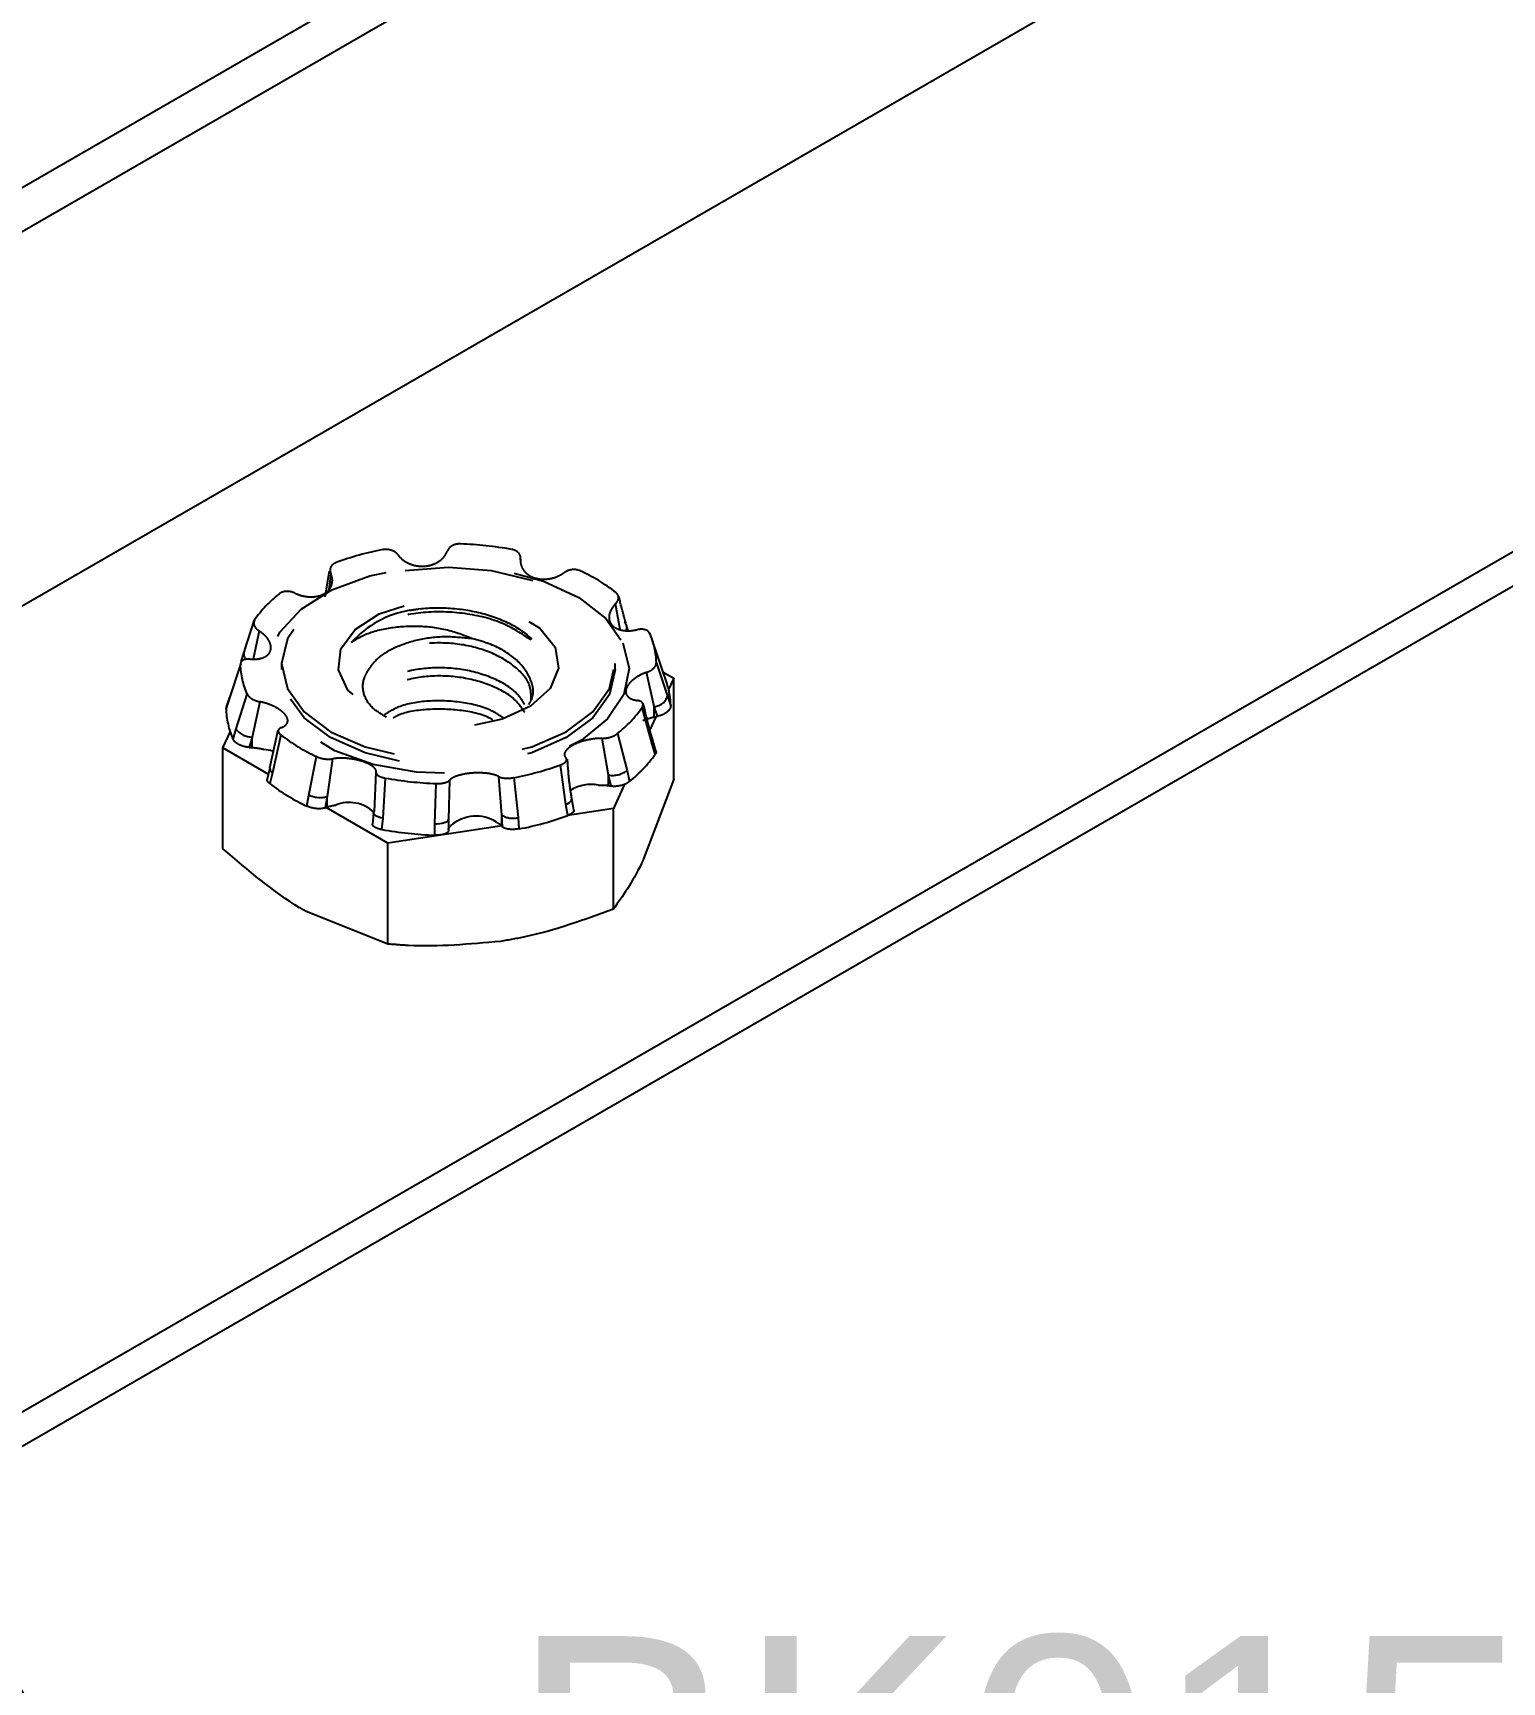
# Model space of a CAD drawing. Extents: x 0 to 11.5, y -11.3 to 0.
# Drawn here: x 7.102 to 8.238, y -4.888 to -3.613 of the extents above; entities that cross this region are included whole.
import ezdxf
from ezdxf import colors
from ezdxf.entities.mleader import LeaderData, LeaderLine
from ezdxf.math import Vec2, Vec3

# ---------------------------------------------------------------- set-up
doc = ezdxf.new("R2010")
doc.units = 0
doc.header["$LTSCALE"] = 0.5
doc.header["$MEASUREMENT"] = 0
doc.linetypes.add('HIDDEN2', pattern=[0.1875, 0.125, -0.0625])
for name, color, linetype in [('Dimension', 10, 'CONTINUOUS'), ('FAB DWG', 221, 'CONTINUOUS'), ('Hardware', 242, 'CONTINUOUS'), ('Housing', 150, 'CONTINUOUS')]:
    doc.layers.add(name, color=color, linetype=linetype)
doc.styles.add('LSAD_Standard', font='arial.ttf')
doc.styles.get("Standard").update_dxf_attribs({"font": 'arial.ttf'})

msp = doc.modelspace()

# ---------------------------------------------------------------- linework, layer by layer
at = {"layer": 'Dimension', "transparency": 16777216}
msp.add_open_spline([(7.1225, 0), (8.4328, -0.5402), (8.3161, -2.0653), (7.9792, -3.1766), (8.8841, -4.1291)], degree=3, knots=[0, 0, 0, 0, 1, 1.936571, 1.936571, 1.936571, 1.936571], dxfattribs=at)
at = {"layer": 'Hardware', "linetype": 'HIDDEN2', "transparency": 16777216}
for p, q in [((7.479, -4.0215), (7.4789, -4.0196)), ((7.331, -4.0292), (7.3275, -4.049)), ((7.3322, -4.0308), (7.3307, -4.0434)), ((7.556, -4.0742), (7.5523, -4.0543)), ((7.2656, -4.0908), (7.2733, -4.0668)), ((7.2768, -4.0753), (7.2722, -4.0971)), ((7.5622, -4.075), (7.5609, -4.071)), ((7.265, -4.0918), (7.2627, -4.0989)), ((7.2656, -4.0908), (7.265, -4.0918)), ((7.5919, -4.1155), (7.581, -4.083)), ((7.2623, -4.1012), (7.2537, -4.1278)), ((7.2942, -4.1006), (7.2942, -4.1052)), ((7.552, -4.1052), (7.552, -4.1006)), ((7.5839, -4.1001), (7.5925, -4.1258)), ((7.5823, -4.1337), (7.5764, -4.1073)), ((7.5891, -4.1072), (7.5974, -4.1119)), ((7.5974, -4.1119), (7.5933, -4.1206)), ((7.5974, -4.1899), (7.5974, -4.1119)), ((7.2537, -4.1278), (7.2512, -4.1352)), ((7.2538, -4.1267), (7.2514, -4.1341)), ((7.2537, -4.1278), (7.2538, -4.1267)), ((7.259, -4.1511), (7.2675, -4.1241)), ((7.2773, -4.1301), (7.2714, -4.1574)), ((7.5925, -4.1258), (7.595, -4.1333)), ((7.2512, -4.1352), (7.2515, -4.1342)), ((7.5806, -4.1628), (7.5729, -4.1344)), ((7.5836, -4.1416), (7.5789, -4.1518)), ((7.5823, -4.1418), (7.5823, -4.1337)), ((7.5848, -4.1413), (7.5823, -4.1337)), ((7.5823, -4.1418), (7.5848, -4.1413)), ((7.2488, -4.1658), (7.2545, -4.1536)), ((7.2567, -4.159), (7.259, -4.1511)), ((7.2913, -4.1519), (7.2849, -4.1813)), ((7.2935, -4.1556), (7.2871, -4.1851)), ((7.5538, -4.1547), (7.5612, -4.1835)), ((7.2839, -4.1861), (7.2488, -4.1658)), ((7.2488, -4.2438), (7.2488, -4.1658)), ((7.2714, -4.1574), (7.2691, -4.1653)), ((7.2691, -4.1653), (7.2714, -4.1654)), ((7.2714, -4.1654), (7.2714, -4.1574)), ((7.547, -4.1868), (7.5419, -4.1584)), ((7.5813, -4.16), (7.5806, -4.1577)), ((7.583, -4.1707), (7.5806, -4.1628)), ((7.5836, -4.168), (7.5812, -4.16)), ((7.2851, -4.1815), (7.283, -4.1898)), ((7.2851, -4.1815), (7.2851, -4.1814)), ((7.3151, -4.2022), (7.3211, -4.1724)), ((7.3335, -4.1742), (7.3294, -4.2034)), ((7.5139, -4.2094), (7.5099, -4.1788)), ((7.2871, -4.1851), (7.285, -4.1933)), ((7.3659, -4.2148), (7.3673, -4.1848)), ((7.3743, -4.1891), (7.3724, -4.2201)), ((7.4125, -4.2244), (7.4137, -4.1933)), ((7.4239, -4.1908), (7.4231, -4.221)), ((7.4644, -4.2178), (7.462, -4.1879)), ((7.4737, -4.1887), (7.4771, -4.2195)), ((7.547, -4.1949), (7.547, -4.1868)), ((7.5489, -4.1953), (7.547, -4.1868)), ((7.5593, -4.1939), (7.5507, -4.2125)), ((7.5612, -4.1835), (7.5631, -4.1918)), ((7.5974, -4.1899), (7.574, -4.2516)), ((7.3137, -4.2108), (7.3151, -4.2022)), ((7.3294, -4.2034), (7.3279, -4.2121)), ((7.3294, -4.2114), (7.3294, -4.2034)), ((7.52, -4.2138), (7.5186, -4.2051)), ((7.547, -4.1949), (7.5489, -4.1953)), ((7.3279, -4.2121), (7.3294, -4.2114)), ((7.3764, -4.2395), (7.3285, -4.2118)), ((7.3653, -4.2159), (7.3644, -4.2248)), ((7.3724, -4.2201), (7.3715, -4.2289)), ((7.4644, -4.2259), (7.4644, -4.2178)), ((7.465, -4.2267), (7.4644, -4.2178)), ((7.4771, -4.2195), (7.4777, -4.2283)), ((7.5154, -4.218), (7.5139, -4.2094)), ((7.5507, -4.2125), (7.5153, -4.218)), ((7.5507, -4.2904), (7.5507, -4.2125)), ((7.4644, -4.2259), (7.3764, -4.2395)), ((7.4125, -4.2333), (7.4125, -4.2244)), ((7.4231, -4.221), (7.4231, -4.2299)), ((7.4644, -4.2259), (7.465, -4.2267)), ((7.3764, -4.3174), (7.3764, -4.2395)), ((7.3764, -4.3174), (7.3126, -4.292))]:
    msp.add_line(p, q, dxfattribs=at)
at = {"layer": 'Hardware', "linetype": 'HIDDEN2', "transparency": 16777216, "flags": 128}
for points in [[(7.558, -4.0844), (7.5628, -4.1044), (7.5588, -4.1245), (7.5462, -4.1433), (7.5259, -4.1598), (7.4992, -4.1729), (7.4677, -4.1817), (7.4333, -4.1856), (7.3984, -4.1846), (7.3649, -4.1785), (7.3352, -4.1679), (7.3109, -4.1533), (7.2937, -4.1357), (7.2847, -4.1162), (7.2843, -4.096), (7.2927, -4.0763), (7.3092, -4.0585), (7.3329, -4.0436), (7.3623, -4.0326), (7.3955, -4.0262), (7.4304, -4.0247), (7.4649, -4.0283), (7.4967, -4.0367), (7.5239, -4.0494), (7.5448, -4.0657), (7.558, -4.0844)], [(7.2986, -4.1199), (7.3115, -4.1378), (7.332, -4.1532), (7.3587, -4.165), (7.3897, -4.1725), (7.4231, -4.175), (7.4564, -4.1725), (7.4875, -4.165), (7.5142, -4.1532), (7.5347, -4.1378), (7.5476, -4.1199), (7.552, -4.1006), (7.5476, -4.0814), (7.5347, -4.0634), (7.5142, -4.048), (7.4875, -4.0362), (7.4564, -4.0288), (7.4231, -4.0262), (7.3897, -4.0288), (7.3587, -4.0362), (7.332, -4.048), (7.3115, -4.0634), (7.2986, -4.0814), (7.2942, -4.1006), (7.2986, -4.1199)], [(7.5056, -4.0879), (7.5083, -4.104), (7.5018, -4.1198), (7.4867, -4.1335), (7.4648, -4.1436), (7.4383, -4.1491), (7.4102, -4.1493), (7.3835, -4.1443), (7.3611, -4.1345), (7.3454, -4.121), (7.3381, -4.1054), (7.34, -4.0892), (7.351, -4.0742), (7.3697, -4.0621), (7.3943, -4.0542), (7.4219, -4.0513), (7.4497, -4.0538), (7.4746, -4.0613), (7.4939, -4.0731), (7.5056, -4.0879)], [(7.552, -4.1052), (7.5476, -4.1245), (7.5347, -4.1424), (7.5142, -4.1578), (7.4875, -4.1696), (7.4564, -4.1771), (7.4231, -4.1796), (7.3897, -4.1771), (7.3587, -4.1696), (7.332, -4.1578), (7.3115, -4.1424), (7.2986, -4.1245), (7.2942, -4.1052)], [(7.2803, -4.1668), (7.2855, -4.1675), (7.2878, -4.1682)], [(7.5139, -4.2094), (7.5155, -4.2087), (7.5168, -4.2079), (7.5178, -4.207), (7.5184, -4.2062), (7.5186, -4.2054), (7.5186, -4.2051)], [(7.3653, -4.2159), (7.3654, -4.2155), (7.3659, -4.2148)], [(7.3724, -4.2201), (7.3705, -4.2197), (7.3689, -4.2191), (7.3674, -4.2185), (7.3664, -4.2177), (7.3657, -4.217), (7.3653, -4.2162), (7.3653, -4.2159)], [(7.4125, -4.2244), (7.4145, -4.2244), (7.4165, -4.2242), (7.4183, -4.2239), (7.4199, -4.2235), (7.4213, -4.2229), (7.4223, -4.2223), (7.4229, -4.2217), (7.4231, -4.221)]]:
    msp.add_lwpolyline(points, dxfattribs=at)
at = {"layer": 'Hardware', "linetype": 'HIDDEN2', "transparency": 16777216}
for centre, radius, start, end in [((7.4147, -4.2365), 0.228, 100.6678, 110.1149), ((7.4237, -4.2765), 0.2686, 79.6613, 88.1276), ((7.4637, -4.1607), 0.1455, 52.3159, 65.0695), ((7.3507, -4.1205), 0.0942, 128.2214, 145.2753), ((7.4065, -4.1365), 0.0783, 99.596, 138.2132), ((7.5562, -4.0725), 0.00492, 17.6128, 54.0591), ((7.5559, -4.0724), 0.00525, 331.6424, 15.7405), ((7.5271, -4.1009), 0.0568, 0.8882, 24.8115), ((7.2704, -4.0932), 0.00552, 166.2589, 227.425), ((7.319, -4.1003), 0.0568, 180.8882, 204.8115), ((7.5357, -4.1344), 0.0593, 1.0583, 18.6507), ((7.5817, -4.1224), 0.0113, 273.2007, 342.6544), ((7.3119, -4.1339), 0.0607, 181.2152, 204.4846), ((7.4955, -4.0807), 0.0942, 308.2214, 325.2753), ((7.2713, -4.1421), 0.0153, 216.3982, 270.5278), ((7.3825, -4.0405), 0.1455, 232.3159, 245.0695), ((7.5781, -4.1608), 0.00325, 321.7812, 13.9358), ((7.289, -4.1817), 0.00386, 175.8857, 240.4212), ((7.4315, -3.9647), 0.228, 280.6678, 290.1149), ((7.5005, -4.113), 0.1006, 308.4561, 325.0406), ((7.3797, -4.07), 0.1555, 232.4917, 244.8937), ((7.4225, -3.9248), 0.2686, 259.6613, 268.1276), ((7.5336, -4.2246), 0.0306, 79.7573, 121.9794), ((7.5498, -4.167), 0.02, 262.0635, 304.6896), ((7.3239, -4.1835), 0.0206, 244.8872, 285.4043), ((7.3464, -4.2355), 0.0276, 46.5331, 112.1477), ((7.4444, -4.2479), 0.0294, 57.3301, 131.3602), ((7.4727, -4.204), 0.0161, 238.9551, 286.0489), ((7.4321, -3.989), 0.2437, 280.7981, 289.9846), ((7.4225, -3.9463), 0.2871, 259.778, 268.0108)]:
    msp.add_arc(centre, radius, start, end, dxfattribs=at)
for points, knots in [([(7.3842, -4.0165), (7.3835, -4.0157), (7.3822, -4.0143), (7.3792, -4.0129), (7.3758, -4.0121), (7.3736, -4.0124), (7.3725, -4.0125)], [0, 0, 0, 0, 0.249061, 0.498102, 0.747609, 1, 1, 1, 1]), ([(7.3842, -4.0165), (7.3844, -4.0168), (7.3859, -4.0188), (7.3897, -4.022), (7.3964, -4.0248), (7.4035, -4.0256), (7.4103, -4.0245), (7.4162, -4.0216), (7.4203, -4.0178), (7.4217, -4.0149), (7.4222, -4.0136)], [0, 0, 0, 0, 0.027195, 0.180223, 0.330286, 0.474278, 0.613207, 0.751108, 0.892336, 1, 1, 1, 1]), ([(7.4325, -4.0079), (7.4313, -4.008), (7.4291, -4.0081), (7.426, -4.0093), (7.4235, -4.0111), (7.4227, -4.0128), (7.4222, -4.0136)], [0, 0, 0, 0, 0.250091, 0.500183, 0.750201, 1, 1, 1, 1]), ([(7.4789, -4.0196), (7.4789, -4.0188), (7.4789, -4.0171), (7.4774, -4.0148), (7.475, -4.013), (7.4729, -4.0124), (7.4719, -4.0122)], [0, 0, 0, 0, 0.249061, 0.498102, 0.747609, 1, 1, 1, 1]), ([(7.3363, -4.0225), (7.3354, -4.0229), (7.3336, -4.0237), (7.332, -4.0258), (7.3314, -4.0283), (7.3319, -4.03), (7.3322, -4.0308)], [0, 0, 0, 0, 0.250091, 0.500183, 0.750201, 1, 1, 1, 1]), ([(7.4789, -4.0196), (7.4789, -4.02), (7.4787, -4.0222), (7.4796, -4.0263), (7.4831, -4.031), (7.4885, -4.0342), (7.4949, -4.0355), (7.5018, -4.0351), (7.5079, -4.0332), (7.5112, -4.0311), (7.5127, -4.0302)], [0, 0, 0, 0, 0.027156, 0.180185, 0.33025, 0.474243, 0.613173, 0.751073, 0.8923, 1, 1, 1, 1]), ([(7.525, -4.0288), (7.5241, -4.0285), (7.5222, -4.0278), (7.5188, -4.0278), (7.5155, -4.0285), (7.5136, -4.0297), (7.5127, -4.0302)], [0, 0, 0, 0, 0.250091, 0.500183, 0.750201, 1, 1, 1, 1]), ([(7.3043, -4.046), (7.3047, -4.0462), (7.3073, -4.0474), (7.3126, -4.0489), (7.3199, -4.0491), (7.3261, -4.0474), (7.3306, -4.0442), (7.3332, -4.0398), (7.3337, -4.0351), (7.3326, -4.0321), (7.3322, -4.0308)], [0, 0, 0, 0, 0.02708, 0.18011, 0.330178, 0.474174, 0.613106, 0.751006, 0.89223, 1, 1, 1, 1]), ([(7.3043, -4.046), (7.3032, -4.0456), (7.3011, -4.0448), (7.2978, -4.0446), (7.2947, -4.0451), (7.2932, -4.046), (7.2924, -4.0465)], [0, 0, 0, 0, 0.249061, 0.498102, 0.747609, 1, 1, 1, 1]), ([(7.5523, -4.0543), (7.5521, -4.0546), (7.5503, -4.0565), (7.5478, -4.0603), (7.5469, -4.0654), (7.5484, -4.0699), (7.5521, -4.0732), (7.5573, -4.075), (7.5632, -4.0754), (7.5672, -4.0747), (7.5689, -4.0744)], [0, 0, 0, 0, 0.026829, 0.179863, 0.32994, 0.473946, 0.612884, 0.750782, 0.891999, 1, 1, 1, 1]), ([(7.5523, -4.0543), (7.553, -4.0536), (7.5542, -4.0521), (7.5548, -4.0497), (7.5544, -4.0474), (7.5532, -4.0462), (7.5527, -4.0456)], [0, 0, 0, 0, 0.249061, 0.498102, 0.747609, 1, 1, 1, 1]), ([(7.5604, -4.0693), (7.5598, -4.0673), (7.5576, -4.0601), (7.5561, -4.0535), (7.555, -4.0487)], [0, 0, 0, 0, 0.268091, 1, 1, 1, 1]), ([(7.2733, -4.0668), (7.273, -4.0675), (7.2724, -4.0688), (7.2728, -4.0711), (7.2743, -4.0734), (7.2759, -4.0746), (7.2768, -4.0753)], [0, 0, 0, 0, 0.250091, 0.500183, 0.750201, 1, 1, 1, 1]), ([(7.4871, -4.0823), (7.4799, -4.0776), (7.4652, -4.0678), (7.4339, -4.0605), (7.4013, -4.0601), (7.3719, -4.0669), (7.3553, -4.0764), (7.3493, -4.0829), (7.348, -4.0843)], [0, 0, 0, 0, 0.182521, 0.373585, 0.56465, 0.755714, 0.946778, 1, 1, 1, 1]), ([(7.3934, -4.0593), (7.3957, -4.0589), (7.4068, -4.0572), (7.428, -4.0571), (7.4548, -4.0623), (7.4773, -4.0722), (7.4929, -4.0859), (7.5002, -4.1016), (7.4982, -4.1175), (7.4894, -4.1311), (7.4788, -4.1374), (7.4744, -4.14)], [0, 0, 0, 0, 0.03419, 0.166184, 0.29438, 0.422382, 0.547858, 0.67189, 0.794642, 0.914728, 1, 1, 1, 1]), ([(7.2698, -4.0971), (7.2702, -4.0971), (7.273, -4.0973), (7.2778, -4.0969), (7.2828, -4.0948), (7.2857, -4.0914), (7.2862, -4.0872), (7.2846, -4.0826), (7.2812, -4.0785), (7.2781, -4.0762), (7.2768, -4.0753)], [0, 0, 0, 0, 0.027186, 0.180215, 0.330279, 0.47427, 0.6132, 0.7511, 0.892328, 1, 1, 1, 1]), ([(7.4412, -4.0811), (7.4341, -4.0784), (7.42, -4.0731), (7.3966, -4.0712), (7.3741, -4.073), (7.3577, -4.0781), (7.3504, -4.0828), (7.348, -4.0843)], [0, 0, 0, 0, 0.211183, 0.422294, 0.641741, 0.881277, 1, 1, 1, 1]), ([(7.3606, -4.1067), (7.3624, -4.1039), (7.3667, -4.0971), (7.38, -4.0881), (7.3989, -4.0816), (7.4204, -4.0788), (7.4344, -4.0804), (7.4412, -4.0811)], [0, 0, 0, 0, 0.1546222, 0.369297, 0.5839717, 0.7986464, 1, 1, 1, 1]), ([(7.5787, -4.0771), (7.5783, -4.0765), (7.5775, -4.0753), (7.5751, -4.0743), (7.5722, -4.0738), (7.57, -4.0742), (7.5689, -4.0744)], [0, 0, 0, 0, 0.250091, 0.500183, 0.750201, 1, 1, 1, 1]), ([(7.4871, -4.1287), (7.4871, -4.1251), (7.4871, -4.116), (7.4758, -4.1027), (7.4565, -4.0912), (7.4318, -4.0847), (7.4058, -4.0841), (7.3825, -4.0892), (7.3672, -4.0976), (7.3624, -4.1042), (7.3606, -4.1067)], [0, 0, 0, 0, 0.090254, 0.227706, 0.365158, 0.50261, 0.640062, 0.777513, 0.914965, 1, 1, 1, 1]), ([(7.4852, -4.1323), (7.4861, -4.1309), (7.4901, -4.1243), (7.4872, -4.1113), (7.4762, -4.0964), (7.459, -4.0861), (7.4461, -4.0825), (7.4412, -4.0811)], [0, 0, 0, 0, 0.074406, 0.33019, 0.585974, 0.841759, 1, 1, 1, 1]), ([(7.2698, -4.0971), (7.2688, -4.0971), (7.2667, -4.097), (7.2642, -4.0979), (7.2626, -4.0993), (7.2624, -4.1005), (7.2623, -4.1012)], [0, 0, 0, 0, 0.249061, 0.498102, 0.747609, 1, 1, 1, 1]), ([(7.4822, -4.1322), (7.4801, -4.1288), (7.4746, -4.1204), (7.4563, -4.1104), (7.4319, -4.1039), (7.4057, -4.1033), (7.3826, -4.1083), (7.366, -4.1172), (7.3621, -4.1246), (7.3605, -4.1279)], [0, 0, 0, 0, 0.103836, 0.259328, 0.41482, 0.570313, 0.725805, 0.881297, 1, 1, 1, 1]), ([(7.5764, -4.1073), (7.5774, -4.1069), (7.5795, -4.106), (7.5819, -4.1042), (7.5836, -4.1021), (7.5838, -4.1007), (7.5839, -4.1001)], [0, 0, 0, 0, 0.249061, 0.498102, 0.747609, 1, 1, 1, 1]), ([(7.3753, -4.142), (7.3717, -4.1399), (7.3629, -4.1348), (7.3567, -4.1238), (7.3567, -4.1138), (7.3597, -4.1083), (7.3606, -4.1067)], [0, 0, 0, 0, 0.227978, 0.550102, 0.870586, 1, 1, 1, 1]), ([(7.4821, -4.1384), (7.4799, -4.1351), (7.4745, -4.1267), (7.4563, -4.1167), (7.4319, -4.1102), (7.4057, -4.1096), (7.3827, -4.1148), (7.3672, -4.1226), (7.3637, -4.129), (7.3626, -4.1312)], [0, 0, 0, 0, 0.105851, 0.268146, 0.430441, 0.592736, 0.755031, 0.917327, 1, 1, 1, 1]), ([(7.5764, -4.1073), (7.576, -4.1075), (7.5732, -4.1085), (7.5684, -4.1109), (7.5634, -4.115), (7.5605, -4.1192), (7.5599, -4.123), (7.5616, -4.1262), (7.565, -4.1283), (7.5681, -4.1289), (7.5694, -4.1291)], [0, 0, 0, 0, 0.027186, 0.180215, 0.330279, 0.47427, 0.6132, 0.7511, 0.892328, 1, 1, 1, 1]), ([(7.2675, -4.1241), (7.2679, -4.1247), (7.2687, -4.126), (7.2711, -4.1278), (7.274, -4.1292), (7.2762, -4.1298), (7.2773, -4.1301)], [0, 0, 0, 0, 0.250091, 0.500183, 0.750201, 1, 1, 1, 1]), ([(7.2938, -4.1501), (7.2941, -4.15), (7.2959, -4.1493), (7.2984, -4.1475), (7.2993, -4.1443), (7.2978, -4.1407), (7.2941, -4.137), (7.2889, -4.1338), (7.283, -4.1314), (7.279, -4.1304), (7.2773, -4.1301)], [0, 0, 0, 0, 0.026829, 0.179863, 0.32994, 0.473946, 0.612884, 0.750782, 0.891999, 1, 1, 1, 1]), ([(7.4655, -4.1425), (7.4624, -4.1404), (7.4532, -4.1344), (7.4315, -4.1295), (7.4061, -4.1288), (7.385, -4.1328), (7.3767, -4.1382), (7.3736, -4.1402)], [0, 0, 0, 0, 0.126192, 0.369505, 0.612819, 0.856133, 1, 1, 1, 1]), ([(7.5729, -4.1344), (7.5732, -4.1338), (7.5738, -4.1326), (7.5734, -4.1309), (7.5719, -4.1297), (7.5702, -4.1293), (7.5694, -4.1291)], [0, 0, 0, 0, 0.2500911, 0.500183, 0.7502013, 1, 1, 1, 1]), ([(7.4574, -4.1441), (7.4568, -4.1437), (7.45, -4.1396), (7.4313, -4.136), (7.4063, -4.1353), (7.3878, -4.1383), (7.3813, -4.1422), (7.3803, -4.1428)], [0, 0, 0, 0, 0.028459, 0.33302, 0.637581, 0.942142, 1, 1, 1, 1]), ([(7.5735, -4.1445), (7.5759, -4.1436), (7.5788, -4.1425), (7.5818, -4.1419), (7.5823, -4.1418)], [0, 0, 0, 0, 0.8075175, 1, 1, 1, 1]), ([(7.5806, -4.1577), (7.5799, -4.1555), (7.5774, -4.1471), (7.5753, -4.138), (7.5738, -4.1314)], [0, 0, 0, 0, 0.264802, 1, 1, 1, 1]), ([(7.595, -4.1333), (7.5949, -4.134), (7.5947, -4.1354), (7.593, -4.1374), (7.5906, -4.1393), (7.5877, -4.1406), (7.5857, -4.1411), (7.5848, -4.1413)], [0, 0, 0, 0, 0.2068704, 0.4137417, 0.6205972, 0.8274563, 1, 1, 1, 1]), ([(7.2938, -4.1501), (7.2932, -4.1504), (7.292, -4.151), (7.2914, -4.1524), (7.2918, -4.154), (7.2929, -4.1551), (7.2935, -4.1556)], [0, 0, 0, 0, 0.249061, 0.498102, 0.747609, 1, 1, 1, 1]), ([(7.5419, -4.1584), (7.5429, -4.1583), (7.545, -4.1582), (7.5484, -4.1575), (7.5515, -4.1563), (7.553, -4.1552), (7.5538, -4.1547)], [0, 0, 0, 0, 0.249061, 0.498102, 0.747609, 1, 1, 1, 1]), ([(7.2691, -4.1653), (7.268, -4.1652), (7.2659, -4.165), (7.2626, -4.1639), (7.2597, -4.1625), (7.2576, -4.1607), (7.257, -4.1596), (7.2567, -4.159)], [0, 0, 0, 0, 0.2068692, 0.4137386, 0.6206054, 0.8274634, 1, 1, 1, 1]), ([(7.2714, -4.1654), (7.2738, -4.1656), (7.2768, -4.1659), (7.2798, -4.1667), (7.2803, -4.1668)], [0, 0, 0, 0, 0.810242, 1, 1, 1, 1]), ([(7.5419, -4.1584), (7.5415, -4.1584), (7.5389, -4.1583), (7.5335, -4.1589), (7.5263, -4.1606), (7.5201, -4.1631), (7.5155, -4.166), (7.513, -4.169), (7.5125, -4.1716), (7.5136, -4.173), (7.514, -4.1736)], [0, 0, 0, 0, 0.02708, 0.18011, 0.330178, 0.474174, 0.613106, 0.751006, 0.89223, 1, 1, 1, 1]), ([(7.5835, -4.168), (7.5836, -4.1684), (7.5838, -4.1692), (7.5833, -4.1702), (7.583, -4.1707)], [0, 0, 0, 0, 0.468285, 1, 1, 1, 1]), ([(7.3211, -4.1724), (7.3221, -4.1728), (7.324, -4.1736), (7.3273, -4.1743), (7.3307, -4.1745), (7.3326, -4.1743), (7.3335, -4.1742)], [0, 0, 0, 0, 0.250091, 0.500183, 0.750201, 1, 1, 1, 1]), ([(7.3673, -4.1848), (7.3673, -4.1846), (7.3675, -4.1836), (7.3666, -4.1815), (7.3631, -4.1788), (7.3577, -4.1764), (7.3513, -4.1747), (7.3444, -4.1737), (7.3382, -4.1735), (7.3349, -4.174), (7.3335, -4.1742)], [0, 0, 0, 0, 0.027156, 0.180185, 0.33025, 0.474243, 0.613173, 0.751073, 0.8923, 1, 1, 1, 1]), ([(7.5099, -4.1788), (7.5108, -4.1784), (7.5126, -4.1776), (7.5142, -4.1762), (7.5148, -4.1748), (7.5143, -4.174), (7.514, -4.1736)], [0, 0, 0, 0, 0.250091, 0.500183, 0.750201, 1, 1, 1, 1]), ([(7.5186, -4.2051), (7.5181, -4.2019), (7.5163, -4.1919), (7.5157, -4.1815), (7.5152, -4.1745)], [0, 0, 0, 0, 0.3223029, 1, 1, 1, 1]), ([(7.285, -4.1933), (7.2844, -4.1928), (7.2833, -4.1917), (7.2828, -4.1905), (7.2831, -4.1899), (7.2831, -4.1898)], [0, 0, 0, 0, 0.443134, 0.886269, 1, 1, 1, 1]), ([(7.3673, -4.1848), (7.3673, -4.1852), (7.3673, -4.186), (7.3688, -4.1872), (7.3711, -4.1883), (7.3732, -4.1888), (7.3743, -4.1891)], [0, 0, 0, 0, 0.2490605, 0.4981023, 0.7476088, 1, 1, 1, 1]), ([(7.4137, -4.1933), (7.4149, -4.1933), (7.4171, -4.1933), (7.4202, -4.1927), (7.4227, -4.1919), (7.4235, -4.1912), (7.4239, -4.1908)], [0, 0, 0, 0, 0.250091, 0.500183, 0.750201, 1, 1, 1, 1]), ([(7.462, -4.1879), (7.4618, -4.1878), (7.4603, -4.187), (7.4565, -4.1858), (7.4498, -4.185), (7.4427, -4.185), (7.4358, -4.1858), (7.43, -4.1872), (7.4259, -4.1889), (7.4245, -4.1903), (7.4239, -4.1908)], [0, 0, 0, 0, 0.027195, 0.180223, 0.330286, 0.474278, 0.613207, 0.751108, 0.892336, 1, 1, 1, 1]), ([(7.462, -4.1879), (7.4627, -4.1882), (7.464, -4.1888), (7.467, -4.1892), (7.4704, -4.1892), (7.4726, -4.1889), (7.4737, -4.1887)], [0, 0, 0, 0, 0.249061, 0.498102, 0.747609, 1, 1, 1, 1]), ([(7.539, -4.1945), (7.5413, -4.1945), (7.5442, -4.1944), (7.5466, -4.1948), (7.547, -4.1949)], [0, 0, 0, 0, 0.8075204, 1, 1, 1, 1]), ([(7.5631, -4.1918), (7.5623, -4.1923), (7.5609, -4.1934), (7.5578, -4.1946), (7.5544, -4.1953), (7.5513, -4.1956), (7.5497, -4.1954), (7.5489, -4.1953)], [0, 0, 0, 0, 0.2068704, 0.4137417, 0.6205972, 0.8274563, 1, 1, 1, 1]), ([(7.3279, -4.2121), (7.3272, -4.2123), (7.3257, -4.2127), (7.3226, -4.2129), (7.3193, -4.2125), (7.3162, -4.2118), (7.3145, -4.2111), (7.3137, -4.2108)], [0, 0, 0, 0, 0.206869, 0.413739, 0.620605, 0.827463, 1, 1, 1, 1]), ([(7.3294, -4.2114), (7.331, -4.2109), (7.333, -4.2103), (7.3355, -4.21), (7.336, -4.2099)], [0, 0, 0, 0, 0.8099923, 1, 1, 1, 1]), ([(7.5199, -4.2138), (7.52, -4.214), (7.5202, -4.2145), (7.5194, -4.2157), (7.5178, -4.217), (7.5161, -4.2176), (7.5154, -4.218)], [0, 0, 0, 0, 0.117573, 0.428944, 0.740302, 1, 1, 1, 1]), ([(7.3715, -4.2289), (7.3705, -4.2287), (7.3684, -4.2282), (7.3661, -4.2271), (7.3646, -4.2259), (7.3645, -4.2251), (7.3645, -4.2248)], [0, 0, 0, 0, 0.257211, 0.514423, 0.771615, 1, 1, 1, 1]), ([(7.4231, -4.2299), (7.423, -4.2303), (7.4228, -4.2311), (7.421, -4.2321), (7.4185, -4.2329), (7.4155, -4.2333), (7.4134, -4.2333), (7.4125, -4.2333)], [0, 0, 0, 0, 0.206869, 0.413739, 0.620605, 0.827463, 1, 1, 1, 1]), ([(7.4231, -4.229), (7.4233, -4.2281), (7.4236, -4.2271), (7.4248, -4.2261), (7.425, -4.2259)], [0, 0, 0, 0, 0.807733, 1, 1, 1, 1]), ([(7.4603, -4.2232), (7.4617, -4.2239), (7.4634, -4.2247), (7.4642, -4.2257), (7.4644, -4.2259)], [0, 0, 0, 0, 0.807517, 1, 1, 1, 1]), ([(7.4777, -4.2283), (7.4766, -4.2285), (7.4744, -4.2288), (7.4711, -4.2288), (7.4681, -4.2284), (7.466, -4.2277), (7.4653, -4.227), (7.465, -4.2267)], [0, 0, 0, 0, 0.20687, 0.413742, 0.620597, 0.827456, 1, 1, 1, 1]), ([(7.3126, -4.292), (7.3111, -4.2911), (7.2896, -4.2785), (7.2684, -4.2605), (7.2488, -4.2438)], [0, 0, 0, 0, 0.070185, 1, 1, 1, 1]), ([(7.574, -4.2516), (7.5735, -4.2527), (7.5656, -4.2696), (7.5579, -4.2804), (7.5507, -4.2904)], [0, 0, 0, 0, 0.070185, 1, 1, 1, 1]), ([(7.5507, -4.2904), (7.528, -4.2987), (7.4993, -4.3092), (7.4698, -4.3142), (7.4635, -4.3153)], [0, 0, 0, 0, 0.787347, 1, 1, 1, 1]), ([(7.4635, -4.3153), (7.4395, -4.3175), (7.41, -4.3202), (7.3817, -4.3178), (7.3764, -4.3174)], [0, 0, 0, 0, 0.8135121, 1, 1, 1, 1])]:
    msp.add_open_spline(points, degree=3, knots=knots, dxfattribs=at)
at = {"layer": 'Housing', "transparency": 16777216}
for p, q in [((6.2166, -4.2385), (8.2183, -3.0832)), ((6.2314, -4.2299), (8.2183, -3.0832)), ((6.2314, -4.2641), (8.2267, -3.1125)), ((6.2314, -4.5535), (8.3179, -3.3493)), ((6.7713, -4.8651), (8.6052, -3.8067)), ((6.778, -4.8878), (8.6195, -3.825))]:
    msp.add_line(p, q, dxfattribs=at)

# ---------------------------------------------------------------- leaders
at = {"layer": 'FAB DWG', "ltscale": 0.5, "transparency": 16777216}
ml = msp.add_multileader_mtext('Standard', dxfattribs=at)
ml.set_content('HW00070', color=256, style='LSAD_Standard')
ml.set_leader_properties()
ml.build(insert=Vec2(0, 0))
ml.multileader.update_dxf_attribs({"text_left_attachment_type": 2, "dogleg_length": 0.2772, "arrow_head_size": 0.1875})
ctx = ml.context
ctx.base_point, ctx.char_height, ctx.arrow_head_size, ctx.landing_gap_size, ctx.plane_origin, ctx.plane_x_axis, ctx.plane_y_axis = Vec3(7.5379, -6.2377), 0.1875, 0.1875, 0.12, Vec3(9.0225, 6.4258), Vec3(1, 0, 0), Vec3(0, 1, 0)
ctx.left_attachment, ctx.text_align_type = 2, 2
notes = []
notes.append((ctx, [(0, (1, 1, 0), (7.1683, -6.2377), (1, 0, 0), 0.3696, [(0, [(5.6225, -3.9287)], 0, [])])]))
ctx.mtext.insert, ctx.mtext.text_direction, ctx.mtext.rotation, ctx.mtext.alignment, ctx.mtext.flow_direction = Vec3(8.7892, -6.142), Vec3(1, 0, 0), 6.283185, 3, 5
ml = msp.add_multileader_mtext('Standard', dxfattribs=at)
ml.set_content('BK01512 (x1)\\PHW83212 (x2)\\PHW08320 (x2)', color=256)
ml.set_leader_properties()
ml.build(insert=Vec2(0, 0))
ml.multileader.update_dxf_attribs({"dogleg_length": 0.36, "arrow_head_size": 0.18})
ctx = ml.context
ctx.base_point, ctx.char_height, ctx.arrow_head_size, ctx.landing_gap_size, ctx.plane_origin, ctx.plane_x_axis, ctx.plane_y_axis = Vec3(7.3243, -4.9741), 0.188, 0.18, 0.09, Vec3(6.971, 7.1616), Vec3(1, 0, 0), Vec3(0, 1, 0)
ctx.text_align_type = 2
notes.append((ctx, [(1, (1, 1, 0), (7.1423, -4.9741), (1, 0, 0), 0.182, [(0, [(6.5155, -3.9625)], 0, [])])]))
ctx.mtext.insert, ctx.mtext.text_direction, ctx.mtext.rotation, ctx.mtext.width, ctx.mtext.defined_height, ctx.mtext.alignment, ctx.mtext.flow_direction = Vec3(9.0769, -4.8525), Vec3(1, 0, 0), 6.283185, 1.706088, 0.5501, 3, 5
for ctx, leaders in notes:
    for number, flags, end, landing, length, lines in leaders:
        leader = LeaderData()
        leader.index, (leader.has_last_leader_line, leader.has_dogleg_vector, leader.attachment_direction) = number, flags
        leader.last_leader_point, leader.dogleg_vector, leader.dogleg_length = Vec3(end), Vec3(landing), length
        for number, points, colour, breaks in lines:
            line = LeaderLine()
            line.index, line.vertices, line.color, line.breaks = number, Vec3.list(points), colors.encode_raw_color(colour), breaks
            leader.lines.append(line)
        ctx.leaders.append(leader)

doc.saveas('drawing.dxf')
